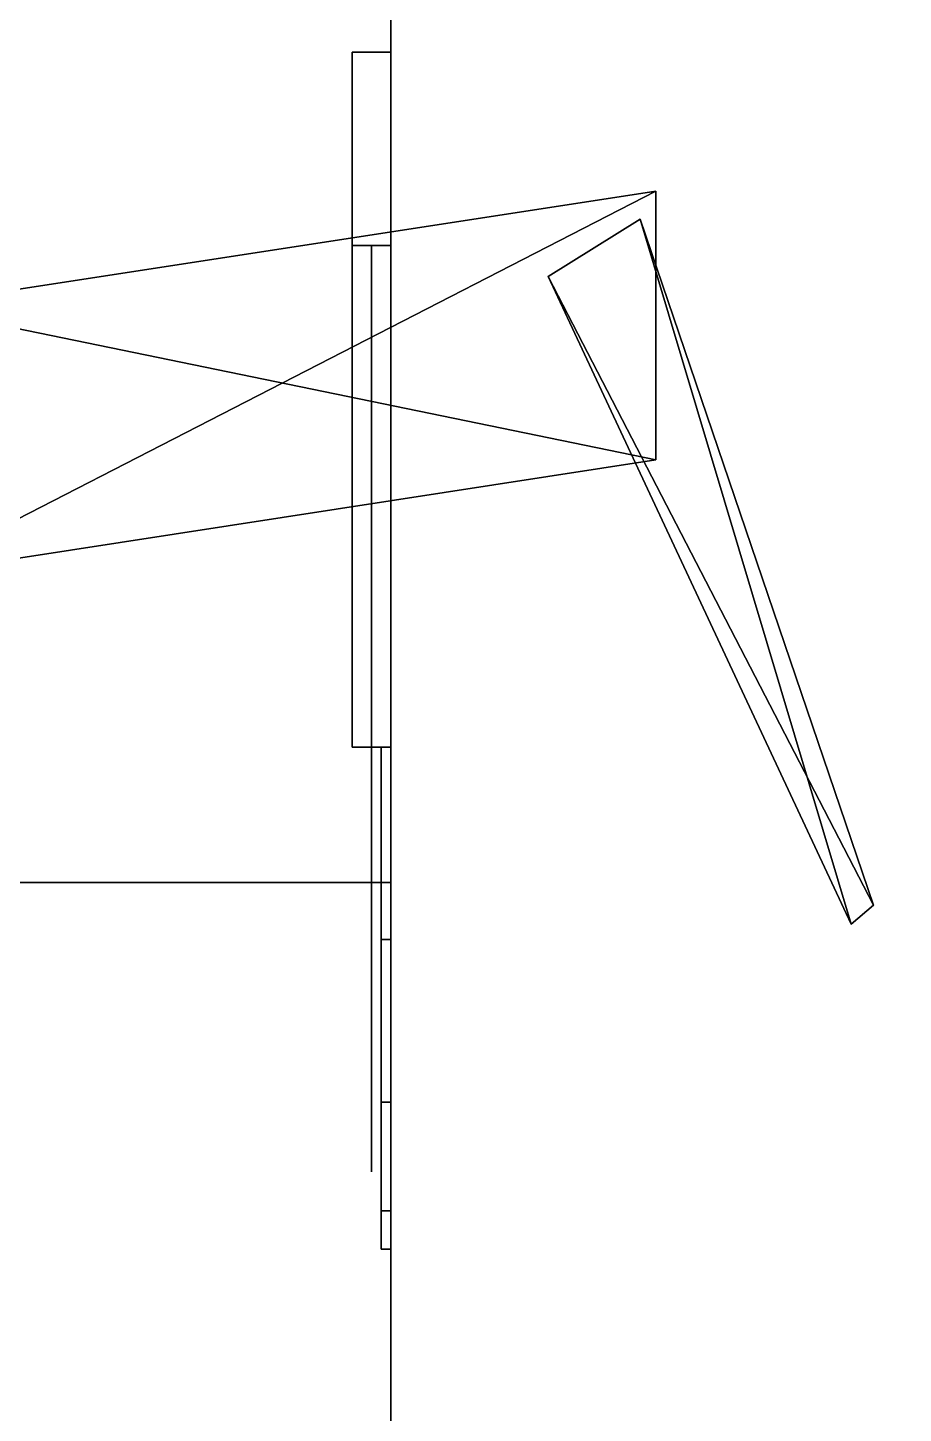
# Model space of a CAD drawing. Extents: x 0 to 2825, y -3457 to 0.
# Drawn here: x 720.59 to 743.27, y -3272.75 to -3236.86 of the extents above; entities that cross this region are included whole.
import ezdxf

# ---------------------------------------------------------------- set-up
doc = ezdxf.new("R2010")
doc.units = 0
for name, color, linetype in [('LAYER0', 7, 'CONTINUOUS'), ('LAYER1', 7, 'CONTINUOUS'), ('LAYER384', 7, 'CONTINUOUS'), ('LAYER386', 7, 'CONTINUOUS'), ('LAYER396', 7, 'CONTINUOUS'), ('LAYER578', 28, 'CONTINUOUS'), ('LAYER579', 253, 'CONTINUOUS'), ('LAYER580', 28, 'CONTINUOUS'), ('LAYER581', 253, 'CONTINUOUS'), ('LAYER582', 28, 'CONTINUOUS'), ('LAYER583', 253, 'CONTINUOUS'), ('LAYER584', 28, 'CONTINUOUS'), ('LAYER585', 253, 'CONTINUOUS'), ('LAYER586', 28, 'CONTINUOUS'), ('LAYER587', 253, 'CONTINUOUS'), ('LAYER589', 253, 'CONTINUOUS'), ('LAYER695', 253, 'CONTINUOUS')]:
    doc.layers.add(name, color=color, linetype=linetype)

msp = doc.modelspace()

# ---------------------------------------------------------------- linework, layer by layer
at = {"layer": 'LAYER0', "invisible_edges": 1}
for points in [[(2825, 0), (0, -3457), (0, 0), (2825, 0)], [(2825, -3457, 5), (0, 0, 5), (0, -3457, 5), (2825, -3457, 5)], [(0, 0, 5), (2825, -3457, 5), (2825, 0, 5), (0, 0, 5)], [(0, -3457), (2825, 0), (2825, -3457), (0, -3457)]]:
    msp.add_3dface(points, dxfattribs=at)
at = {"layer": 'LAYER384', "invisible_edges": 1}
for points in [[(150, -3259, 2550), (730, -3259, 5), (150, -3259, 5), (150, -3259, 2550)], [(730, -3259, 5), (150, -3259, 2550), (730, -3259, 2550), (730, -3259, 5)], [(150, -3277, 5), (730, -3259, 5), (730, -3277, 5), (150, -3277, 5)], [(730, -3259, 5), (150, -3277, 5), (150, -3259, 5), (730, -3259, 5)], [(150, -3259, 2550), (730, -3277, 2550), (730, -3259, 2550), (150, -3259, 2550)], [(730, -3277, 2550), (150, -3259, 2550), (150, -3277, 2550), (730, -3277, 2550)], [(730, -3277, 2550), (730, -3259, 5), (730, -3259, 2550), (730, -3277, 2550)], [(730, -3259, 5), (730, -3277, 2550), (730, -3277, 5), (730, -3259, 5)]]:
    msp.add_3dface(points, dxfattribs=at)
at = {"layer": 'LAYER386', "invisible_edges": 1}
for points in [[(150, -2586, 85), (730, -3259, 85), (150, -3259, 85), (150, -2586, 85)], [(730, -3259, 85), (150, -2586, 85), (730, -2586, 85), (730, -3259, 85)], [(730, -2586, 103), (150, -3259, 103), (730, -3259, 103), (730, -2586, 103)], [(150, -3259, 103), (730, -2586, 103), (150, -2586, 103), (150, -3259, 103)], [(730, -2586, 103), (730, -3259, 85), (730, -2586, 85), (730, -2586, 103)], [(730, -3259, 85), (730, -2586, 103), (730, -3259, 103), (730, -3259, 85)], [(150, -3259, 103), (730, -3259, 85), (730, -3259, 103), (150, -3259, 103)], [(730, -3259, 85), (150, -3259, 103), (150, -3259, 85), (730, -3259, 85)]]:
    msp.add_3dface(points, dxfattribs=at)
at = {"layer": 'LAYER396', "invisible_edges": 1}
for points in [[(150, -3259, 2549), (730, -2586, 2549), (150, -2586, 2549), (150, -3259, 2549)], [(730, -2586, 2549), (150, -3259, 2549), (730, -3259, 2549), (730, -2586, 2549)], [(730, -3259, 2531), (150, -2586, 2531), (730, -2586, 2531), (730, -3259, 2531)], [(150, -2586, 2531), (730, -3259, 2531), (150, -3259, 2531), (150, -2586, 2531)], [(730, -3259, 2531), (730, -2586, 2549), (730, -3259, 2549), (730, -3259, 2531)], [(730, -2586, 2549), (730, -3259, 2531), (730, -2586, 2531), (730, -2586, 2549)], [(150, -3259, 2549), (730, -3259, 2531), (730, -3259, 2549), (150, -3259, 2549)], [(730, -3259, 2531), (150, -3259, 2549), (150, -3259, 2531), (730, -3259, 2531)]]:
    msp.add_3dface(points, dxfattribs=at)
at = {"layer": 'LAYER578'}
for points in [[(729, -3237.5, 209), (730, -3237.5, 209), (729, -3237.5, 209)], [(729, -3237.5, 167), (729, -3255.5, 167), (729, -3255.5, 167), (729, -3237.5, 167)], [(729, -3237.5, 209), (729, -3255.5, 209), (729, -3255.5, 209), (729, -3237.5, 209)], [(729, -3255.5, 167), (730, -3255.5, 167), (730, -3237.5, 167), (729, -3237.5, 167)], [(730, -3237.5, 167), (730, -3237.5, 209), (729, -3237.5, 209), (729, -3237.5, 167)], [(729, -3255.5, 209), (730, -3255.5, 209), (730, -3237.5, 209), (729, -3237.5, 209)], [(730, -3237.5, 167), (730, -3255.5, 167), (730, -3255.5, 209), (730, -3237.5, 209)], [(729, -3242.5, 179), (730, -3242.5, 179), (730, -3242.5, 197), (729, -3242.5, 197)], [(729, -3242.5, 179), (730, -3242.5, 179), (730, -3255.5, 179), (729, -3255.5, 179)], [(729, -3242.5, 197), (730, -3242.5, 197), (730, -3255.5, 197), (729, -3255.5, 197)], [(730, -3242.5, 179), (730, -3242.5, 197), (730, -3242.5, 179)], [(729, -3255.5, 179), (730, -3255.5, 179), (730, -3255.5, 167), (729, -3255.5, 167)], [(729, -3255.5, 197), (730, -3255.5, 197), (730, -3255.5, 209), (729, -3255.5, 209)], [(730, -3255.5, 179), (730, -3255.5, 167), (730, -3255.5, 179)], [(730, -3255.5, 197), (730, -3255.5, 209), (730, -3255.5, 197)]]:
    msp.add_3dface(points, dxfattribs=at)
for points, invisible_edges in [([(729, -3237.5, 209), (729, -3237.5, 167), (729, -3242.5, 179), (729, -3242.5, 197)], 10), ([(729, -3237.5, 167), (729, -3242.5, 179), (729, -3255.5, 179), (729, -3255.5, 167)], 1), ([(729, -3237.5, 209), (729, -3242.5, 197), (729, -3255.5, 197), (729, -3255.5, 209)], 1), ([(729.5, -3255.5, 197), (729.5, -3255.5, 179), (729.5, -3242.5, 179), (729.5, -3242.5, 197)], 1), ([(729.5, -3259.709, 193.3167), (729.5, -3259.5, 182.5), (729.5, -3255.5, 179), (729.5, -3255.5, 197)], 5), ([(729.75, -3255.5, 175), (729.75, -3260.475, 175.9896), (729.75, -3259.5, 182.5), (729.75, -3255.5, 179)], 2), ([(729.75, -3260.475, 200.0104), (729.75, -3255.5, 201), (729.75, -3255.5, 197), (729.75, -3259.5, 193.5)], 8), ([(729.5, -3266.5, 193.5), (729.5, -3266.5, 182.5), (729.5, -3259.5, 182.5), (729.5, -3259.709, 193.3167)], 4), ([(729.75, -3260.475, 175.9896), (729.75, -3264.692, 178.8076), (729.75, -3263, 182.5), (729.75, -3259.5, 182.5)], 10), ([(729.75, -3264.692, 197.1924), (729.75, -3260.475, 200.0104), (729.75, -3259.5, 193.5), (729.75, -3263, 193.5)], 10), ([(729.75, -3264.692, 178.8076), (729.75, -3267.51, 183.0251), (729.75, -3266.5, 182.5), (729.75, -3263, 182.5)], 10), ([(729.75, -3267.51, 192.9749), (729.75, -3264.692, 197.1924), (729.75, -3263, 193.5), (729.75, -3266.5, 193.5)], 10), ([(729.75, -3267.51, 183.0251), (729.75, -3268.5, 188), (729.75, -3266.5, 188), (729.75, -3266.5, 182.5)], 10), ([(729.75, -3268.5, 188), (729.75, -3267.51, 192.9749), (729.75, -3266.5, 193.5), (729.75, -3266.5, 188)], 10)]:
    msp.add_3dface(points, dxfattribs=dict(at, invisible_edges=invisible_edges))
at = {"layer": 'LAYER579'}
for points in [[(717.5, -3251.042, 181.2174), (736.8654, -3241.094, 181.2174), (736.8654, -3248.058, 181.2174), (717.5, -3251.042, 181.2174)], [(717.5, -3244.079, 181.2174), (736.8654, -3241.094, 181.2174), (717.5, -3251.042, 181.2174), (717.5, -3244.079, 181.2174)], [(736.8654, -3241.094, 194.7826), (717.5, -3244.079, 194.7826), (736.8654, -3248.058, 194.7826), (736.8654, -3241.094, 194.7826)], [(717.5, -3244.079, 181.2174), (736.8654, -3241.094, 194.7826), (736.8654, -3241.094, 181.2174), (717.5, -3244.079, 181.2174)], [(717.5, -3244.079, 194.7826), (736.8654, -3241.094, 194.7826), (717.5, -3244.079, 181.2174), (717.5, -3244.079, 194.7826)], [(736.4556, -3241.818, 182.3477), (742.5, -3259.591, 182.3477), (734.0754, -3243.308, 182.3477), (736.4556, -3241.818, 182.3477)], [(741.9226, -3260.082, 193.652), (736.4556, -3241.818, 193.652), (734.0754, -3243.308, 193.652), (741.9226, -3260.082, 193.652)], [(742.5, -3259.591, 193.652), (736.4556, -3241.818, 193.652), (741.9226, -3260.082, 193.652), (742.5, -3259.591, 193.652)], [(736.4556, -3241.818, 182.3477), (742.5, -3259.591, 193.652), (742.5, -3259.591, 182.3477), (736.4556, -3241.818, 182.3477)], [(736.4556, -3241.818, 193.652), (742.5, -3259.591, 193.652), (736.4556, -3241.818, 182.3477), (736.4556, -3241.818, 193.652)], [(734.0754, -3243.308, 182.3477), (742.5, -3259.591, 182.3477), (741.9226, -3260.082, 182.3477), (734.0754, -3243.308, 182.3477)], [(736.8654, -3248.058, 194.7826), (717.5, -3244.079, 194.7826), (717.5, -3251.042, 194.7826), (736.8654, -3248.058, 194.7826)]]:
    msp.add_3dface(points, dxfattribs=at)
at = {"layer": 'LAYER580'}
for points in [[(729, -3237.5, 773.75), (730, -3237.5, 773.75), (729, -3237.5, 773.75)], [(729, -3237.5, 731.75), (729, -3255.5, 731.75), (729, -3255.5, 731.75), (729, -3237.5, 731.75)], [(729, -3237.5, 773.75), (729, -3255.5, 773.75), (729, -3255.5, 773.75), (729, -3237.5, 773.75)], [(729, -3255.5, 731.75), (730, -3255.5, 731.75), (730, -3237.5, 731.75), (729, -3237.5, 731.75)], [(730, -3237.5, 731.75), (730, -3237.5, 773.75), (729, -3237.5, 773.75), (729, -3237.5, 731.75)], [(729, -3255.5, 773.75), (730, -3255.5, 773.75), (730, -3237.5, 773.75), (729, -3237.5, 773.75)], [(730, -3237.5, 731.75), (730, -3255.5, 731.75), (730, -3255.5, 773.75), (730, -3237.5, 773.75)], [(729, -3242.5, 743.75), (730, -3242.5, 743.75), (730, -3242.5, 761.75), (729, -3242.5, 761.75)], [(729, -3242.5, 743.75), (730, -3242.5, 743.75), (730, -3255.5, 743.75), (729, -3255.5, 743.75)], [(729, -3242.5, 761.75), (730, -3242.5, 761.75), (730, -3255.5, 761.75), (729, -3255.5, 761.75)], [(730, -3242.5, 743.75), (730, -3242.5, 761.75), (730, -3242.5, 743.75)], [(729, -3255.5, 743.75), (730, -3255.5, 743.75), (730, -3255.5, 731.75), (729, -3255.5, 731.75)], [(729, -3255.5, 761.75), (730, -3255.5, 761.75), (730, -3255.5, 773.75), (729, -3255.5, 773.75)], [(730, -3255.5, 743.75), (730, -3255.5, 731.75), (730, -3255.5, 743.75)], [(730, -3255.5, 761.75), (730, -3255.5, 773.75), (730, -3255.5, 761.75)]]:
    msp.add_3dface(points, dxfattribs=at)
for points, invisible_edges in [([(729, -3237.5, 773.75), (729, -3237.5, 731.75), (729, -3242.5, 743.75), (729, -3242.5, 761.75)], 10), ([(729, -3237.5, 731.75), (729, -3242.5, 743.75), (729, -3255.5, 743.75), (729, -3255.5, 731.75)], 1), ([(729, -3237.5, 773.75), (729, -3242.5, 761.75), (729, -3255.5, 761.75), (729, -3255.5, 773.75)], 1), ([(729.5, -3255.5, 761.75), (729.5, -3255.5, 743.75), (729.5, -3242.5, 743.75), (729.5, -3242.5, 761.75)], 1), ([(729.5, -3259.709, 758.0667), (729.5, -3259.5, 747.25), (729.5, -3255.5, 743.75), (729.5, -3255.5, 761.75)], 5), ([(729.75, -3255.5, 739.75), (729.75, -3260.475, 740.7396), (729.75, -3259.5, 747.25), (729.75, -3255.5, 743.75)], 2), ([(729.75, -3260.475, 764.7604), (729.75, -3255.5, 765.75), (729.75, -3255.5, 761.75), (729.75, -3259.5, 758.25)], 8), ([(729.5, -3266.5, 758.25), (729.5, -3266.5, 747.25), (729.5, -3259.5, 747.25), (729.5, -3259.709, 758.0667)], 4), ([(729.75, -3260.475, 740.7396), (729.75, -3264.692, 743.5576), (729.75, -3263, 747.25), (729.75, -3259.5, 747.25)], 10), ([(729.75, -3264.692, 761.9424), (729.75, -3260.475, 764.7604), (729.75, -3259.5, 758.25), (729.75, -3263, 758.25)], 10), ([(729.75, -3264.692, 743.5576), (729.75, -3267.51, 747.7751), (729.75, -3266.5, 747.25), (729.75, -3263, 747.25)], 10), ([(729.75, -3267.51, 757.7249), (729.75, -3264.692, 761.9424), (729.75, -3263, 758.25), (729.75, -3266.5, 758.25)], 10), ([(729.75, -3267.51, 747.7751), (729.75, -3268.5, 752.75), (729.75, -3266.5, 752.75), (729.75, -3266.5, 747.25)], 10), ([(729.75, -3268.5, 752.75), (729.75, -3267.51, 757.7249), (729.75, -3266.5, 758.25), (729.75, -3266.5, 752.75)], 10)]:
    msp.add_3dface(points, dxfattribs=dict(at, invisible_edges=invisible_edges))
at = {"layer": 'LAYER581'}
for points in [[(717.5, -3251.042, 745.9674), (736.8654, -3241.094, 745.9674), (736.8654, -3248.058, 745.9674), (717.5, -3251.042, 745.9674)], [(717.5, -3244.079, 745.9674), (736.8654, -3241.094, 745.9674), (717.5, -3251.042, 745.9674), (717.5, -3244.079, 745.9674)], [(736.8654, -3241.094, 759.5326), (717.5, -3244.079, 759.5326), (736.8654, -3248.058, 759.5326), (736.8654, -3241.094, 759.5326)], [(717.5, -3244.079, 745.9674), (736.8654, -3241.094, 759.5326), (736.8654, -3241.094, 745.9674), (717.5, -3244.079, 745.9674)], [(717.5, -3244.079, 759.5326), (736.8654, -3241.094, 759.5326), (717.5, -3244.079, 745.9674), (717.5, -3244.079, 759.5326)], [(736.4556, -3241.818, 747.0977), (742.5, -3259.591, 747.0977), (734.0754, -3243.308, 747.0977), (736.4556, -3241.818, 747.0977)], [(741.9226, -3260.082, 758.402), (736.4556, -3241.818, 758.402), (734.0754, -3243.308, 758.402), (741.9226, -3260.082, 758.402)], [(742.5, -3259.591, 758.402), (736.4556, -3241.818, 758.402), (741.9226, -3260.082, 758.402), (742.5, -3259.591, 758.402)], [(736.4556, -3241.818, 747.0977), (742.5, -3259.591, 758.402), (742.5, -3259.591, 747.0977), (736.4556, -3241.818, 747.0977)], [(736.4556, -3241.818, 758.402), (742.5, -3259.591, 758.402), (736.4556, -3241.818, 747.0977), (736.4556, -3241.818, 758.402)], [(734.0754, -3243.308, 747.0977), (742.5, -3259.591, 747.0977), (741.9226, -3260.082, 747.0977), (734.0754, -3243.308, 747.0977)], [(736.8654, -3248.058, 759.5326), (717.5, -3244.079, 759.5326), (717.5, -3251.042, 759.5326), (736.8654, -3248.058, 759.5326)]]:
    msp.add_3dface(points, dxfattribs=at)
at = {"layer": 'LAYER582'}
for points in [[(729, -3237.5, 1338.5), (730, -3237.5, 1338.5), (729, -3237.5, 1338.5)], [(729, -3237.5, 1296.5), (729, -3255.5, 1296.5), (729, -3255.5, 1296.5), (729, -3237.5, 1296.5)], [(729, -3237.5, 1338.5), (729, -3255.5, 1338.5), (729, -3255.5, 1338.5), (729, -3237.5, 1338.5)], [(729, -3255.5, 1296.5), (730, -3255.5, 1296.5), (730, -3237.5, 1296.5), (729, -3237.5, 1296.5)], [(730, -3237.5, 1296.5), (730, -3237.5, 1338.5), (729, -3237.5, 1338.5), (729, -3237.5, 1296.5)], [(729, -3255.5, 1338.5), (730, -3255.5, 1338.5), (730, -3237.5, 1338.5), (729, -3237.5, 1338.5)], [(730, -3237.5, 1296.5), (730, -3255.5, 1296.5), (730, -3255.5, 1338.5), (730, -3237.5, 1338.5)], [(729, -3242.5, 1308.5), (730, -3242.5, 1308.5), (730, -3242.5, 1326.5), (729, -3242.5, 1326.5)], [(729, -3242.5, 1308.5), (730, -3242.5, 1308.5), (730, -3255.5, 1308.5), (729, -3255.5, 1308.5)], [(729, -3242.5, 1326.5), (730, -3242.5, 1326.5), (730, -3255.5, 1326.5), (729, -3255.5, 1326.5)], [(730, -3242.5, 1308.5), (730, -3242.5, 1326.5), (730, -3242.5, 1308.5)], [(729, -3255.5, 1308.5), (730, -3255.5, 1308.5), (730, -3255.5, 1296.5), (729, -3255.5, 1296.5)], [(729, -3255.5, 1326.5), (730, -3255.5, 1326.5), (730, -3255.5, 1338.5), (729, -3255.5, 1338.5)], [(730, -3255.5, 1308.5), (730, -3255.5, 1296.5), (730, -3255.5, 1308.5)], [(730, -3255.5, 1326.5), (730, -3255.5, 1338.5), (730, -3255.5, 1326.5)]]:
    msp.add_3dface(points, dxfattribs=at)
for points, invisible_edges in [([(729, -3237.5, 1338.5), (729, -3237.5, 1296.5), (729, -3242.5, 1308.5), (729, -3242.5, 1326.5)], 10), ([(729, -3237.5, 1296.5), (729, -3242.5, 1308.5), (729, -3255.5, 1308.5), (729, -3255.5, 1296.5)], 1), ([(729, -3237.5, 1338.5), (729, -3242.5, 1326.5), (729, -3255.5, 1326.5), (729, -3255.5, 1338.5)], 1), ([(729.5, -3255.5, 1326.5), (729.5, -3255.5, 1308.5), (729.5, -3242.5, 1308.5), (729.5, -3242.5, 1326.5)], 1), ([(729.5, -3259.709, 1322.817), (729.5, -3259.5, 1312), (729.5, -3255.5, 1308.5), (729.5, -3255.5, 1326.5)], 5), ([(729.75, -3255.5, 1304.5), (729.75, -3260.475, 1305.49), (729.75, -3259.5, 1312), (729.75, -3255.5, 1308.5)], 2), ([(729.75, -3260.475, 1329.51), (729.75, -3255.5, 1330.5), (729.75, -3255.5, 1326.5), (729.75, -3259.5, 1323)], 8), ([(729.5, -3266.5, 1323), (729.5, -3266.5, 1312), (729.5, -3259.5, 1312), (729.5, -3259.709, 1322.817)], 4), ([(729.75, -3260.475, 1305.49), (729.75, -3264.692, 1308.308), (729.75, -3263, 1312), (729.75, -3259.5, 1312)], 10), ([(729.75, -3264.692, 1326.692), (729.75, -3260.475, 1329.51), (729.75, -3259.5, 1323), (729.75, -3263, 1323)], 10), ([(729.75, -3264.692, 1308.308), (729.75, -3267.51, 1312.525), (729.75, -3266.5, 1312), (729.75, -3263, 1312)], 10), ([(729.75, -3267.51, 1322.475), (729.75, -3264.692, 1326.692), (729.75, -3263, 1323), (729.75, -3266.5, 1323)], 10), ([(729.75, -3267.51, 1312.525), (729.75, -3268.5, 1317.5), (729.75, -3266.5, 1317.5), (729.75, -3266.5, 1312)], 10), ([(729.75, -3268.5, 1317.5), (729.75, -3267.51, 1322.475), (729.75, -3266.5, 1323), (729.75, -3266.5, 1317.5)], 10)]:
    msp.add_3dface(points, dxfattribs=dict(at, invisible_edges=invisible_edges))
at = {"layer": 'LAYER583'}
for points in [[(717.5, -3251.042, 1310.717), (736.8654, -3241.094, 1310.717), (736.8654, -3248.058, 1310.717), (717.5, -3251.042, 1310.717)], [(717.5, -3244.079, 1310.717), (736.8654, -3241.094, 1310.717), (717.5, -3251.042, 1310.717), (717.5, -3244.079, 1310.717)], [(736.8654, -3241.094, 1324.283), (717.5, -3244.079, 1324.283), (736.8654, -3248.058, 1324.283), (736.8654, -3241.094, 1324.283)], [(717.5, -3244.079, 1310.717), (736.8654, -3241.094, 1324.283), (736.8654, -3241.094, 1310.717), (717.5, -3244.079, 1310.717)], [(717.5, -3244.079, 1324.283), (736.8654, -3241.094, 1324.283), (717.5, -3244.079, 1310.717), (717.5, -3244.079, 1324.283)], [(736.4556, -3241.818, 1311.848), (742.5, -3259.591, 1311.848), (734.0754, -3243.308, 1311.848), (736.4556, -3241.818, 1311.848)], [(741.9226, -3260.082, 1323.152), (736.4556, -3241.818, 1323.152), (734.0754, -3243.308, 1323.152), (741.9226, -3260.082, 1323.152)], [(742.5, -3259.591, 1323.152), (736.4556, -3241.818, 1323.152), (741.9226, -3260.082, 1323.152), (742.5, -3259.591, 1323.152)], [(736.4556, -3241.818, 1311.848), (742.5, -3259.591, 1323.152), (742.5, -3259.591, 1311.848), (736.4556, -3241.818, 1311.848)], [(736.4556, -3241.818, 1323.152), (742.5, -3259.591, 1323.152), (736.4556, -3241.818, 1311.848), (736.4556, -3241.818, 1323.152)], [(734.0754, -3243.308, 1311.848), (742.5, -3259.591, 1311.848), (741.9226, -3260.082, 1311.848), (734.0754, -3243.308, 1311.848)], [(736.8654, -3248.058, 1324.283), (717.5, -3244.079, 1324.283), (717.5, -3251.042, 1324.283), (736.8654, -3248.058, 1324.283)]]:
    msp.add_3dface(points, dxfattribs=at)
at = {"layer": 'LAYER584'}
for points in [[(729, -3237.5, 1903.25), (730, -3237.5, 1903.25), (729, -3237.5, 1903.25)], [(729, -3237.5, 1861.25), (729, -3255.5, 1861.25), (729, -3255.5, 1861.25), (729, -3237.5, 1861.25)], [(729, -3237.5, 1903.25), (729, -3255.5, 1903.25), (729, -3255.5, 1903.25), (729, -3237.5, 1903.25)], [(729, -3255.5, 1861.25), (730, -3255.5, 1861.25), (730, -3237.5, 1861.25), (729, -3237.5, 1861.25)], [(730, -3237.5, 1861.25), (730, -3237.5, 1903.25), (729, -3237.5, 1903.25), (729, -3237.5, 1861.25)], [(729, -3255.5, 1903.25), (730, -3255.5, 1903.25), (730, -3237.5, 1903.25), (729, -3237.5, 1903.25)], [(730, -3237.5, 1861.25), (730, -3255.5, 1861.25), (730, -3255.5, 1903.25), (730, -3237.5, 1903.25)], [(729, -3242.5, 1873.25), (730, -3242.5, 1873.25), (730, -3242.5, 1891.25), (729, -3242.5, 1891.25)], [(729, -3242.5, 1873.25), (730, -3242.5, 1873.25), (730, -3255.5, 1873.25), (729, -3255.5, 1873.25)], [(729, -3242.5, 1891.25), (730, -3242.5, 1891.25), (730, -3255.5, 1891.25), (729, -3255.5, 1891.25)], [(730, -3242.5, 1873.25), (730, -3242.5, 1891.25), (730, -3242.5, 1873.25)], [(729, -3255.5, 1873.25), (730, -3255.5, 1873.25), (730, -3255.5, 1861.25), (729, -3255.5, 1861.25)], [(729, -3255.5, 1891.25), (730, -3255.5, 1891.25), (730, -3255.5, 1903.25), (729, -3255.5, 1903.25)], [(730, -3255.5, 1873.25), (730, -3255.5, 1861.25), (730, -3255.5, 1873.25)], [(730, -3255.5, 1891.25), (730, -3255.5, 1903.25), (730, -3255.5, 1891.25)]]:
    msp.add_3dface(points, dxfattribs=at)
for points, invisible_edges in [([(729, -3237.5, 1903.25), (729, -3237.5, 1861.25), (729, -3242.5, 1873.25), (729, -3242.5, 1891.25)], 10), ([(729, -3237.5, 1861.25), (729, -3242.5, 1873.25), (729, -3255.5, 1873.25), (729, -3255.5, 1861.25)], 1), ([(729, -3237.5, 1903.25), (729, -3242.5, 1891.25), (729, -3255.5, 1891.25), (729, -3255.5, 1903.25)], 1), ([(729.5, -3255.5, 1891.25), (729.5, -3255.5, 1873.25), (729.5, -3242.5, 1873.25), (729.5, -3242.5, 1891.25)], 1), ([(729.5, -3259.709, 1887.567), (729.5, -3259.5, 1876.75), (729.5, -3255.5, 1873.25), (729.5, -3255.5, 1891.25)], 5), ([(729.75, -3255.5, 1869.25), (729.75, -3260.475, 1870.24), (729.75, -3259.5, 1876.75), (729.75, -3255.5, 1873.25)], 2), ([(729.75, -3260.475, 1894.26), (729.75, -3255.5, 1895.25), (729.75, -3255.5, 1891.25), (729.75, -3259.5, 1887.75)], 8), ([(729.5, -3266.5, 1887.75), (729.5, -3266.5, 1876.75), (729.5, -3259.5, 1876.75), (729.5, -3259.709, 1887.567)], 4), ([(729.75, -3260.475, 1870.24), (729.75, -3264.692, 1873.058), (729.75, -3263, 1876.75), (729.75, -3259.5, 1876.75)], 10), ([(729.75, -3264.692, 1891.442), (729.75, -3260.475, 1894.26), (729.75, -3259.5, 1887.75), (729.75, -3263, 1887.75)], 10), ([(729.75, -3264.692, 1873.058), (729.75, -3267.51, 1877.275), (729.75, -3266.5, 1876.75), (729.75, -3263, 1876.75)], 10), ([(729.75, -3267.51, 1887.225), (729.75, -3264.692, 1891.442), (729.75, -3263, 1887.75), (729.75, -3266.5, 1887.75)], 10), ([(729.75, -3267.51, 1877.275), (729.75, -3268.5, 1882.25), (729.75, -3266.5, 1882.25), (729.75, -3266.5, 1876.75)], 10), ([(729.75, -3268.5, 1882.25), (729.75, -3267.51, 1887.225), (729.75, -3266.5, 1887.75), (729.75, -3266.5, 1882.25)], 10)]:
    msp.add_3dface(points, dxfattribs=dict(at, invisible_edges=invisible_edges))
at = {"layer": 'LAYER585'}
for points in [[(717.5, -3251.042, 1875.467), (736.8654, -3241.094, 1875.467), (736.8654, -3248.058, 1875.467), (717.5, -3251.042, 1875.467)], [(717.5, -3244.079, 1875.467), (736.8654, -3241.094, 1875.467), (717.5, -3251.042, 1875.467), (717.5, -3244.079, 1875.467)], [(736.8654, -3241.094, 1889.033), (717.5, -3244.079, 1889.033), (736.8654, -3248.058, 1889.033), (736.8654, -3241.094, 1889.033)], [(717.5, -3244.079, 1875.467), (736.8654, -3241.094, 1889.033), (736.8654, -3241.094, 1875.467), (717.5, -3244.079, 1875.467)], [(717.5, -3244.079, 1889.033), (736.8654, -3241.094, 1889.033), (717.5, -3244.079, 1875.467), (717.5, -3244.079, 1889.033)], [(736.4556, -3241.818, 1876.598), (742.5, -3259.591, 1876.598), (734.0754, -3243.308, 1876.598), (736.4556, -3241.818, 1876.598)], [(741.9226, -3260.082, 1887.902), (736.4556, -3241.818, 1887.902), (734.0754, -3243.308, 1887.902), (741.9226, -3260.082, 1887.902)], [(742.5, -3259.591, 1887.902), (736.4556, -3241.818, 1887.902), (741.9226, -3260.082, 1887.902), (742.5, -3259.591, 1887.902)], [(736.4556, -3241.818, 1876.598), (742.5, -3259.591, 1887.902), (742.5, -3259.591, 1876.598), (736.4556, -3241.818, 1876.598)], [(736.4556, -3241.818, 1887.902), (742.5, -3259.591, 1887.902), (736.4556, -3241.818, 1876.598), (736.4556, -3241.818, 1887.902)], [(734.0754, -3243.308, 1876.598), (742.5, -3259.591, 1876.598), (741.9226, -3260.082, 1876.598), (734.0754, -3243.308, 1876.598)], [(736.8654, -3248.058, 1889.033), (717.5, -3244.079, 1889.033), (717.5, -3251.042, 1889.033), (736.8654, -3248.058, 1889.033)]]:
    msp.add_3dface(points, dxfattribs=at)
at = {"layer": 'LAYER586'}
for points in [[(729, -3237.5, 2468), (730, -3237.5, 2468), (729, -3237.5, 2468)], [(729, -3237.5, 2426), (729, -3255.5, 2426), (729, -3255.5, 2426), (729, -3237.5, 2426)], [(729, -3237.5, 2468), (729, -3255.5, 2468), (729, -3255.5, 2468), (729, -3237.5, 2468)], [(729, -3255.5, 2426), (730, -3255.5, 2426), (730, -3237.5, 2426), (729, -3237.5, 2426)], [(730, -3237.5, 2426), (730, -3237.5, 2468), (729, -3237.5, 2468), (729, -3237.5, 2426)], [(729, -3255.5, 2468), (730, -3255.5, 2468), (730, -3237.5, 2468), (729, -3237.5, 2468)], [(730, -3237.5, 2426), (730, -3255.5, 2426), (730, -3255.5, 2468), (730, -3237.5, 2468)], [(729, -3242.5, 2438), (730, -3242.5, 2438), (730, -3242.5, 2456), (729, -3242.5, 2456)], [(729, -3242.5, 2438), (730, -3242.5, 2438), (730, -3255.5, 2438), (729, -3255.5, 2438)], [(729, -3242.5, 2456), (730, -3242.5, 2456), (730, -3255.5, 2456), (729, -3255.5, 2456)], [(730, -3242.5, 2438), (730, -3242.5, 2456), (730, -3242.5, 2438)], [(729, -3255.5, 2438), (730, -3255.5, 2438), (730, -3255.5, 2426), (729, -3255.5, 2426)], [(729, -3255.5, 2456), (730, -3255.5, 2456), (730, -3255.5, 2468), (729, -3255.5, 2468)], [(730, -3255.5, 2438), (730, -3255.5, 2426), (730, -3255.5, 2438)], [(730, -3255.5, 2456), (730, -3255.5, 2468), (730, -3255.5, 2456)]]:
    msp.add_3dface(points, dxfattribs=at)
for points, invisible_edges in [([(729, -3237.5, 2468), (729, -3237.5, 2426), (729, -3242.5, 2438), (729, -3242.5, 2456)], 10), ([(729, -3237.5, 2426), (729, -3242.5, 2438), (729, -3255.5, 2438), (729, -3255.5, 2426)], 1), ([(729, -3237.5, 2468), (729, -3242.5, 2456), (729, -3255.5, 2456), (729, -3255.5, 2468)], 1), ([(729.5, -3255.5, 2456), (729.5, -3255.5, 2438), (729.5, -3242.5, 2438), (729.5, -3242.5, 2456)], 1), ([(729.5, -3259.709, 2452.317), (729.5, -3259.5, 2441.5), (729.5, -3255.5, 2438), (729.5, -3255.5, 2456)], 5), ([(729.75, -3255.5, 2434), (729.75, -3260.475, 2434.99), (729.75, -3259.5, 2441.5), (729.75, -3255.5, 2438)], 2), ([(729.75, -3260.475, 2459.01), (729.75, -3255.5, 2460), (729.75, -3255.5, 2456), (729.75, -3259.5, 2452.5)], 8), ([(729.5, -3266.5, 2452.5), (729.5, -3266.5, 2441.5), (729.5, -3259.5, 2441.5), (729.5, -3259.709, 2452.317)], 4), ([(729.75, -3260.475, 2434.99), (729.75, -3264.692, 2437.808), (729.75, -3263, 2441.5), (729.75, -3259.5, 2441.5)], 10), ([(729.75, -3264.692, 2456.192), (729.75, -3260.475, 2459.01), (729.75, -3259.5, 2452.5), (729.75, -3263, 2452.5)], 10), ([(729.75, -3264.692, 2437.808), (729.75, -3267.51, 2442.025), (729.75, -3266.5, 2441.5), (729.75, -3263, 2441.5)], 10), ([(729.75, -3267.51, 2451.975), (729.75, -3264.692, 2456.192), (729.75, -3263, 2452.5), (729.75, -3266.5, 2452.5)], 10), ([(729.75, -3267.51, 2442.025), (729.75, -3268.5, 2447), (729.75, -3266.5, 2447), (729.75, -3266.5, 2441.5)], 10), ([(729.75, -3268.5, 2447), (729.75, -3267.51, 2451.975), (729.75, -3266.5, 2452.5), (729.75, -3266.5, 2447)], 10)]:
    msp.add_3dface(points, dxfattribs=dict(at, invisible_edges=invisible_edges))
at = {"layer": 'LAYER587'}
for points in [[(717.5, -3251.042, 2440.217), (736.8654, -3241.094, 2440.217), (736.8654, -3248.058, 2440.217), (717.5, -3251.042, 2440.217)], [(717.5, -3244.079, 2440.217), (736.8654, -3241.094, 2440.217), (717.5, -3251.042, 2440.217), (717.5, -3244.079, 2440.217)], [(736.8654, -3241.094, 2453.783), (717.5, -3244.079, 2453.783), (736.8654, -3248.058, 2453.783), (736.8654, -3241.094, 2453.783)], [(717.5, -3244.079, 2440.217), (736.8654, -3241.094, 2453.783), (736.8654, -3241.094, 2440.217), (717.5, -3244.079, 2440.217)], [(717.5, -3244.079, 2453.783), (736.8654, -3241.094, 2453.783), (717.5, -3244.079, 2440.217), (717.5, -3244.079, 2453.783)], [(736.4556, -3241.818, 2441.348), (742.5, -3259.591, 2441.348), (734.0754, -3243.308, 2441.348), (736.4556, -3241.818, 2441.348)], [(741.9226, -3260.082, 2452.652), (736.4556, -3241.818, 2452.652), (734.0754, -3243.308, 2452.652), (741.9226, -3260.082, 2452.652)], [(742.5, -3259.591, 2452.652), (736.4556, -3241.818, 2452.652), (741.9226, -3260.082, 2452.652), (742.5, -3259.591, 2452.652)], [(736.4556, -3241.818, 2441.348), (742.5, -3259.591, 2452.652), (742.5, -3259.591, 2441.348), (736.4556, -3241.818, 2441.348)], [(736.4556, -3241.818, 2452.652), (742.5, -3259.591, 2452.652), (736.4556, -3241.818, 2441.348), (736.4556, -3241.818, 2452.652)], [(734.0754, -3243.308, 2441.348), (742.5, -3259.591, 2441.348), (741.9226, -3260.082, 2441.348), (734.0754, -3243.308, 2441.348)], [(736.8654, -3248.058, 2453.783), (717.5, -3244.079, 2453.783), (717.5, -3251.042, 2453.783), (736.8654, -3248.058, 2453.783)]]:
    msp.add_3dface(points, dxfattribs=at)
at = {"layer": 'LAYER589', "invisible_edges": 1}
for points in [[(730, -1877, 85), (730, -3317, 5), (730, -3317, 85), (730, -1877, 85)], [(730, -3317, 5), (730, -1877, 85), (730, -1877, 5), (730, -3317, 5)], [(748, -1877, 5), (730, -3317, 5), (730, -1877, 5), (748, -1877, 5)], [(730, -3317, 5), (748, -1877, 5), (748, -3317, 5), (730, -3317, 5)], [(748, -3317, 85), (730, -1877, 85), (730, -3317, 85), (748, -3317, 85)], [(730, -1877, 85), (748, -3317, 85), (748, -1877, 85), (730, -1877, 85)]]:
    msp.add_3dface(points, dxfattribs=at)
at = {"layer": 'LAYER695', "invisible_edges": 1}
for points in [[(730, -1877, 75), (748, -3307, 75), (748, -1877, 75), (730, -1877, 75)], [(748, -3307, 75), (730, -1877, 75), (730, -3307, 75), (748, -3307, 75)], [(730, -3307, 5), (748, -1877, 5), (748, -3307, 5), (730, -3307, 5)], [(748, -1877, 5), (730, -3307, 5), (730, -1877, 5), (748, -1877, 5)], [(730, -1877, 75), (730, -3307, 5), (730, -3307, 75), (730, -1877, 75)], [(730, -3307, 5), (730, -1877, 75), (730, -1877, 5), (730, -3307, 5)]]:
    msp.add_3dface(points, dxfattribs=at)

# ---------------------------------------------------------------- meshes
at = {"layer": 'LAYER1'}
mesh = msp.add_polymesh((5, 2), dxfattribs=at)
for k, corner in enumerate([(2675, -150, 2599), (150, -150, 2599), (2675, -3307, 2599), (2675, -150, 2599), (150, -3307, 2599), (2675, -3307, 2599), (150, -150, 2599), (150, -3307, 2599), (0, 0, 2599), (0, -3457, 2599)]):
    mesh.set_mesh_vertex(divmod(k, 2), corner)
at = {"layer": 'LAYER578'}
mesh = msp.add_polymesh((2, 9), dxfattribs=at)
for k, corner in enumerate([(729.75, -3255.5, 175), (729.75, -3260.475, 175.9896), (729.75, -3264.692, 178.8076), (729.75, -3267.51, 183.0251), (729.75, -3268.5, 188), (729.75, -3267.51, 192.9749), (729.75, -3264.692, 197.1924), (729.75, -3260.475, 200.0104), (729.75, -3255.5, 201), (730, -3255.5, 175), (730, -3260.475, 175.9896), (730, -3264.692, 178.8076), (730, -3267.51, 183.0251), (730, -3268.5, 188), (730, -3267.51, 192.9749), (730, -3264.692, 197.1924), (730, -3260.475, 200.0104), (730, -3255.5, 201)]):
    mesh.set_mesh_vertex(divmod(k, 9), corner)
at = {"layer": 'LAYER580'}
mesh = msp.add_polymesh((2, 9), dxfattribs=at)
for k, corner in enumerate([(729.75, -3255.5, 739.75), (729.75, -3260.475, 740.7396), (729.75, -3264.692, 743.5576), (729.75, -3267.51, 747.7751), (729.75, -3268.5, 752.75), (729.75, -3267.51, 757.7249), (729.75, -3264.692, 761.9424), (729.75, -3260.475, 764.7604), (729.75, -3255.5, 765.75), (730, -3255.5, 739.75), (730, -3260.475, 740.7396), (730, -3264.692, 743.5576), (730, -3267.51, 747.7751), (730, -3268.5, 752.75), (730, -3267.51, 757.7249), (730, -3264.692, 761.9424), (730, -3260.475, 764.7604), (730, -3255.5, 765.75)]):
    mesh.set_mesh_vertex(divmod(k, 9), corner)
at = {"layer": 'LAYER582'}
mesh = msp.add_polymesh((2, 9), dxfattribs=at)
for k, corner in enumerate([(729.75, -3255.5, 1304.5), (729.75, -3260.475, 1305.49), (729.75, -3264.692, 1308.308), (729.75, -3267.51, 1312.525), (729.75, -3268.5, 1317.5), (729.75, -3267.51, 1322.475), (729.75, -3264.692, 1326.692), (729.75, -3260.475, 1329.51), (729.75, -3255.5, 1330.5), (730, -3255.5, 1304.5), (730, -3260.475, 1305.49), (730, -3264.692, 1308.308), (730, -3267.51, 1312.525), (730, -3268.5, 1317.5), (730, -3267.51, 1322.475), (730, -3264.692, 1326.692), (730, -3260.475, 1329.51), (730, -3255.5, 1330.5)]):
    mesh.set_mesh_vertex(divmod(k, 9), corner)
at = {"layer": 'LAYER584'}
mesh = msp.add_polymesh((2, 9), dxfattribs=at)
for k, corner in enumerate([(729.75, -3255.5, 1869.25), (729.75, -3260.475, 1870.24), (729.75, -3264.692, 1873.058), (729.75, -3267.51, 1877.275), (729.75, -3268.5, 1882.25), (729.75, -3267.51, 1887.225), (729.75, -3264.692, 1891.442), (729.75, -3260.475, 1894.26), (729.75, -3255.5, 1895.25), (730, -3255.5, 1869.25), (730, -3260.475, 1870.24), (730, -3264.692, 1873.058), (730, -3267.51, 1877.275), (730, -3268.5, 1882.25), (730, -3267.51, 1887.225), (730, -3264.692, 1891.442), (730, -3260.475, 1894.26), (730, -3255.5, 1895.25)]):
    mesh.set_mesh_vertex(divmod(k, 9), corner)
at = {"layer": 'LAYER586'}
mesh = msp.add_polymesh((2, 9), dxfattribs=at)
for k, corner in enumerate([(729.75, -3255.5, 2434), (729.75, -3260.475, 2434.99), (729.75, -3264.692, 2437.808), (729.75, -3267.51, 2442.025), (729.75, -3268.5, 2447), (729.75, -3267.51, 2451.975), (729.75, -3264.692, 2456.192), (729.75, -3260.475, 2459.01), (729.75, -3255.5, 2460), (730, -3255.5, 2434), (730, -3260.475, 2434.99), (730, -3264.692, 2437.808), (730, -3267.51, 2442.025), (730, -3268.5, 2447), (730, -3267.51, 2451.975), (730, -3264.692, 2456.192), (730, -3260.475, 2459.01), (730, -3255.5, 2460)]):
    mesh.set_mesh_vertex(divmod(k, 9), corner)

doc.saveas('drawing.dxf')
